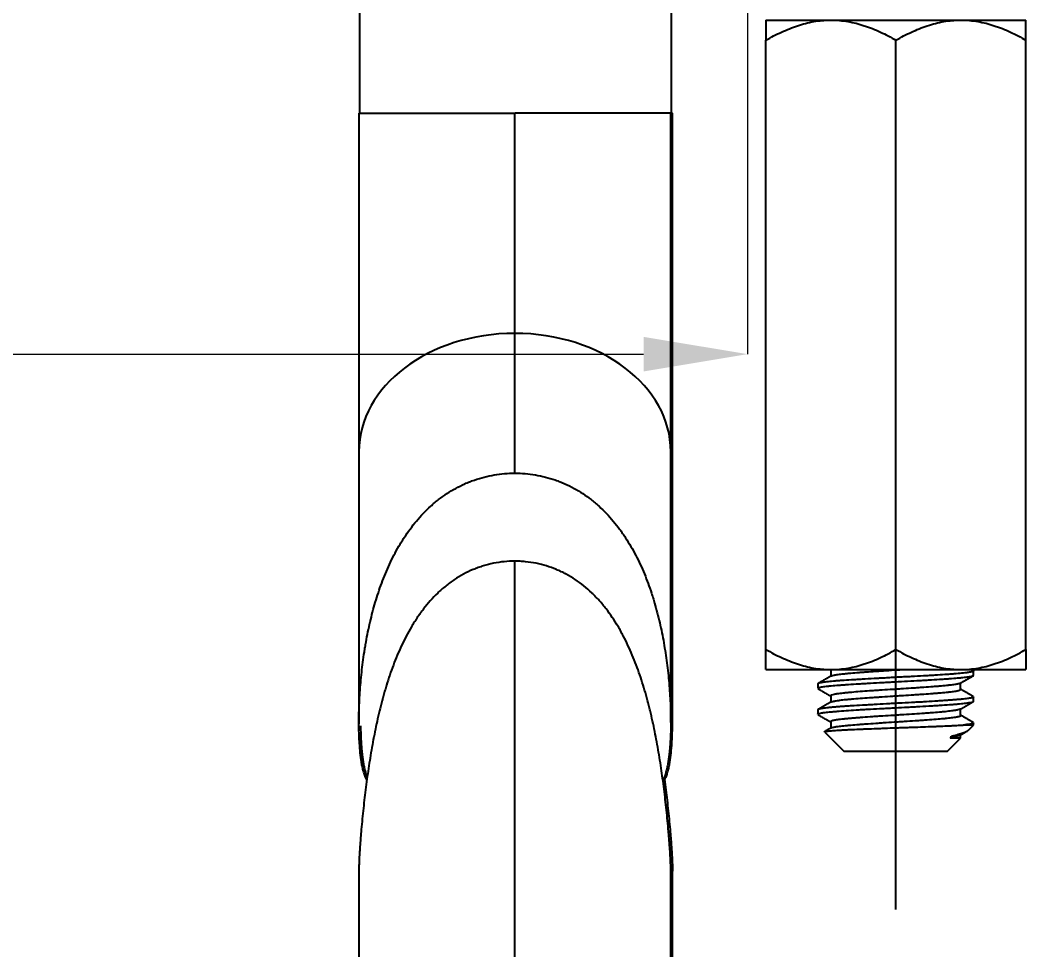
# Model space of a CAD drawing. Extents: x 0 to 790, y 0 to 579.
# Drawn here: x 504.58 to 543.28, y 192.8 to 228.59 of the extents above; entities that cross this region are included whole.
import ezdxf

# ---------------------------------------------------------------- set-up
doc = ezdxf.new("R2010")
doc.units = 0
doc.header["$LTSCALE"] = 10
doc.header["$MEASUREMENT"] = 0
doc.header["$PDMODE"] = 3
doc.header["$PDSIZE"] = -10
doc.linetypes.add('CENTER', pattern=[2, 1.25, -0.25, 0.25, -0.25])
doc.layers.get('0').update_dxf_attribs({"linetype": 'CONTINUOUS'})
doc.layers.get('DEFPOINTS').update_dxf_attribs({"linetype": 'CONTINUOUS'})
doc.layers.add('1', color=7, linetype='CONTINUOUS')
doc.styles.add('Daelim Dimension', font='')
doc.styles.get('Daelim Dimension').set_extended_font_data('나눔고딕')
doc.dimstyles.new('DEFAULT', dxfattribs={"dimscale": 2, "dimtxt": 2, "dimasz": 2, "dimexe": 0, "dimexo": 2, "dimgap": 1, "dimtad": 1, "dimdec": 0, "dimzin": 9, "dimdsep": 46, "dimtxsty": 'Daelim Dimension', "dimcen": 0.5, "dimclrd": 5, "dimclre": 5, "dimclrt": 256, "dimadec": 1, "dimazin": 0, "dimtfac": 1, "dimtdec": 0, "dimtix": 1, "dimtmove": 0, "dimatfit": 3, "dimfxl": 1, "dimtolj": 1, "dimtzin": 1, "dimlwd": 9, "dimlwe": 9, "dimarcsym": 0})

# ---------------------------------------------------------------- blocks, each defined once
blk = doc.blocks.new('*D2')
at = {"color": 5, "lineweight": 9, "ltscale": 0.5, "transparency": 16777216}
for p, q in [((426.191, 315.407), (426.191, 215.731)), ((532.566, 252.954), (532.566, 215.731)), ((430.191, 215.731), (528.566, 215.731))]:
    blk.add_line(p, q, dxfattribs=at)
at = {"color": 5, "ltscale": 0.5, "transparency": 16777216}
for points in [[(430.191, 216.397), (430.191, 215.064), (426.191, 215.731)], [(528.566, 216.397), (528.566, 215.064), (532.566, 215.731)]]:
    blk.add_solid(points, dxfattribs=at)
at = {"layer": 'DEFPOINTS', "color": 0, "ltscale": 0.5, "transparency": 16777216}
for p in [(426.191, 319.407), (532.566, 256.954), (532.566, 215.731)]:
    blk.add_point(p, dxfattribs=at)
at = {"color": 7, "lineweight": -3, "ltscale": 0.5, "transparency": 16777216, "insert": (479.378, 223.174), "char_height": 10, "attachment_point": 5, "style": 'Daelim Dimension'}
blk.add_mtext('\\A1;106', dxfattribs=at)
blk = doc.blocks.new('*D5')
at = {"color": 5, "lineweight": 9, "ltscale": 0.5, "transparency": 16777216}
for p, q in [((503.007, 257.954), (358.648, 257.954)), ((358.648, 253.954), (358.648, 123.01)), ((505.792, 119.01), (358.648, 119.01))]:
    blk.add_line(p, q, dxfattribs=at)
at = {"color": 5, "ltscale": 0.5, "transparency": 16777216}
for points in [[(357.982, 253.954), (359.315, 253.954), (358.648, 257.954)], [(357.982, 123.01), (359.315, 123.01), (358.648, 119.01)]]:
    blk.add_solid(points, dxfattribs=at)
at = {"layer": 'DEFPOINTS', "color": 0, "ltscale": 0.5, "transparency": 16777216}
for p in [(507.007, 257.954), (358.648, 119.01), (509.792, 119.01)]:
    blk.add_point(p, dxfattribs=at)
at = {"color": 7, "lineweight": -3, "ltscale": 0.5, "transparency": 16777216, "insert": (351.198, 188.482), "char_height": 10, "attachment_point": 5, "rotation": 90, "style": 'Daelim Dimension'}
blk.add_mtext('\\A1;370', dxfattribs=at)

msp = doc.modelspace()

# ---------------------------------------------------------------- linework, layer by layer
at = {"color": 1, "linetype": 'CENTER'}
msp.add_line((538.266, 266.851), (538.266, 193.954), dxfattribs=at)
at = {"layer": '1', "color": 7, "linetype": 'Continuous', "lineweight": -3}
for p, q in [((517.647, 225.01), (517.647, 229.59)), ((529.647, 225.01), (529.647, 229.59)), ((533.277, 228.59), (535.777, 228.59)), ((535.777, 228.59), (540.777, 228.59)), ((540.777, 228.59), (543.277, 228.59)), ((533.277, 204.363), (533.277, 227.816)), ((538.277, 204.363), (538.277, 227.816)), ((543.277, 204.363), (543.277, 227.816)), ((517.615, 225.01), (517.615, 211.977)), ((517.615, 225.01), (523.631, 225.01)), ((523.615, 216.531), (523.615, 225.01)), ((529.647, 225.01), (523.631, 225.01)), ((529.615, 211.977), (529.615, 225.01)), ((529.679, 225.01), (529.647, 225.01)), ((529.679, 211.977), (529.679, 225.01)), ((523.615, 211.15), (523.615, 216.531)), ((517.615, 211.977), (517.615, 201.499)), ((529.615, 201.553), (529.615, 211.977)), ((529.679, 201.591), (529.679, 211.977)), ((523.615, 181.51), (523.615, 207.763)), ((533.277, 203.59), (535.777, 203.59)), ((535.766, 203.581), (535.766, 203.335)), ((535.777, 203.59), (540.777, 203.59)), ((540.777, 203.59), (543.277, 203.59)), ((541.266, 203.37), (541.266, 203.537)), ((535.266, 203.038), (535.266, 202.87)), ((540.766, 202.826), (540.766, 203.072)), ((535.766, 202.581), (535.766, 202.335)), ((541.266, 202.369), (541.266, 202.537)), ((535.266, 202.037), (535.266, 201.87)), ((540.766, 201.827), (540.766, 202.072)), ((535.766, 201.58), (535.766, 201.335)), ((541.266, 201.454), (540.87, 201.454)), ((541.056, 201.244), (541.266, 201.454)), ((541.266, 201.454), (541.266, 201.538)), ((535.542, 201.177), (536.266, 200.454)), ((540.266, 200.454), (540.766, 200.954)), ((540.368, 200.954), (540.442, 201.041)), ((540.766, 200.954), (540.368, 200.954)), ((540.766, 200.954), (540.766, 201.075)), ((536.266, 200.454), (540.266, 200.454)), ((517.615, 195.81), (517.615, 181.51)), ((529.615, 181.51), (529.615, 195.844)), ((529.679, 181.51), (529.679, 195.842))]:
    msp.add_line(p, q, dxfattribs=at)
for centre, start_param, end_param in [((523.615, 211.977), 4.712389, 6.283185), ((523.615, 211.977), 3.141593, 4.712389), ((523.679, 211.977), 2.994723, 3.141593)]:
    msp.add_ellipse(centre, major_axis=(-6, 0), ratio=0.75908, start_param=start_param, end_param=end_param, dxfattribs=at)
for points, knots in [([(533.277, 228.59), (533.277, 228.59), (533.277, 228.57), (533.277, 228.497), (533.277, 228.443), (533.277, 228.357), (533.277, 228.339), (533.277, 228.301), (533.277, 228.281), (533.277, 228.219), (533.277, 228.175), (533.277, 228.034), (533.277, 227.929), (533.277, 227.816)], [0, 0, 0, 0, 0.25, 0.25, 0.5, 0.5, 0.5625, 0.5625, 0.625, 0.625, 0.75, 0.75, 1, 1, 1, 1]), ([(533.277, 227.816), (533.473, 227.929), (533.671, 228.034), (534.073, 228.221), (534.277, 228.303), (534.692, 228.44), (534.903, 228.495), (535.226, 228.551), (535.335, 228.565), (535.5, 228.58), (535.556, 228.583), (535.666, 228.588), (535.721, 228.59), (535.777, 228.59)], [0, 0, 0, 0, 0.25, 0.25, 0.5, 0.5, 0.75, 0.75, 0.875, 0.875, 0.9375, 0.9375, 1, 1, 1, 1]), ([(535.777, 228.59), (535.996, 228.59), (536.213, 228.57), (536.641, 228.497), (536.852, 228.443), (537.113, 228.357), (537.166, 228.339), (537.27, 228.301), (537.322, 228.281), (537.477, 228.219), (537.579, 228.175), (537.883, 228.034), (538.081, 227.929), (538.277, 227.816)], [0, 0, 0, 0, 0.25, 0.25, 0.5, 0.5, 0.5625, 0.5625, 0.625, 0.625, 0.75, 0.75, 1, 1, 1, 1]), ([(538.277, 227.816), (538.473, 227.929), (538.671, 228.034), (539.073, 228.221), (539.277, 228.303), (539.692, 228.44), (539.903, 228.495), (540.226, 228.551), (540.335, 228.565), (540.5, 228.58), (540.556, 228.583), (540.666, 228.588), (540.721, 228.59), (540.777, 228.59)], [0, 0, 0, 0, 0.25, 0.25, 0.5, 0.5, 0.75, 0.75, 0.875, 0.875, 0.9375, 0.9375, 1, 1, 1, 1]), ([(540.777, 228.59), (540.996, 228.59), (541.213, 228.57), (541.641, 228.497), (541.852, 228.443), (542.113, 228.357), (542.166, 228.339), (542.27, 228.301), (542.322, 228.281), (542.477, 228.219), (542.579, 228.175), (542.883, 228.034), (543.081, 227.929), (543.277, 227.816)], [0, 0, 0, 0, 0.25, 0.25, 0.5, 0.5, 0.5625, 0.5625, 0.625, 0.625, 0.75, 0.75, 1, 1, 1, 1]), ([(543.277, 227.816), (543.277, 227.929), (543.277, 228.034), (543.277, 228.221), (543.277, 228.303), (543.277, 228.44), (543.277, 228.495), (543.277, 228.551), (543.277, 228.565), (543.277, 228.58), (543.277, 228.583), (543.277, 228.588), (543.277, 228.59), (543.277, 228.59)], [0, 0, 0, 0, 0.250175, 0.250175, 0.50035, 0.50035, 0.750526, 0.750526, 0.875613, 0.875613, 0.938157, 0.938157, 1, 1, 1, 1]), ([(517.92, 199.34), (517.91, 199.357), (517.901, 199.374), (517.882, 199.411), (517.873, 199.432), (517.854, 199.476), (517.846, 199.499), (517.82, 199.57), (517.804, 199.62), (517.776, 199.726), (517.763, 199.78), (517.745, 199.866), (517.739, 199.894), (517.728, 199.953), (517.723, 199.983), (517.708, 200.072), (517.699, 200.132), (517.683, 200.254), (517.676, 200.316), (517.656, 200.502), (517.646, 200.629), (517.636, 200.789), (517.634, 200.821), (517.631, 200.886), (517.629, 200.918), (517.625, 201.015), (517.622, 201.08), (517.617, 201.274), (517.615, 201.404), (517.614, 201.664), (517.616, 201.794), (517.621, 202.053), (517.626, 202.183), (517.643, 202.573), (517.661, 202.834), (517.706, 203.354), (517.735, 203.614), (517.786, 204.003), (517.804, 204.133), (517.835, 204.328), (517.845, 204.392), (517.867, 204.522), (517.878, 204.587), (517.936, 204.911), (517.989, 205.167), (518.107, 205.676), (518.173, 205.928), (518.321, 206.427), (518.402, 206.673), (518.582, 207.16), (518.681, 207.4), (518.9, 207.873), (519.019, 208.106), (519.185, 208.392), (519.219, 208.449), (519.271, 208.533), (519.289, 208.561), (519.324, 208.617), (519.414, 208.757), (519.508, 208.892), (519.743, 209.21), (519.911, 209.412), (520.185, 209.697), (520.279, 209.789), (520.427, 209.922), (520.477, 209.966), (520.579, 210.051), (520.63, 210.093), (520.89, 210.295), (521.109, 210.439), (521.453, 210.628), (521.57, 210.686), (521.75, 210.767), (521.841, 210.805), (521.934, 210.841), (521.996, 210.864), (522.028, 210.876), (522.185, 210.93), (522.438, 211.007), (522.824, 211.089), (523.085, 211.122), (523.349, 211.145), (523.481, 211.15), (523.615, 211.15)], [0, 0, 0, 0, 0.006016, 0.006016, 0.012556, 0.012556, 0.019095, 0.019095, 0.032174, 0.032174, 0.045252, 0.045252, 0.051792, 0.051792, 0.058331, 0.058331, 0.07141, 0.07141, 0.084489, 0.084489, 0.110646, 0.110646, 0.117185, 0.117185, 0.123725, 0.123725, 0.136804, 0.136804, 0.162961, 0.162961, 0.189118, 0.189118, 0.215276, 0.215276, 0.267591, 0.267591, 0.319906, 0.319906, 0.346063, 0.346063, 0.359142, 0.359142, 0.372221, 0.372221, 0.424536, 0.424536, 0.476851, 0.476851, 0.529166, 0.529166, 0.58148, 0.58148, 0.633795, 0.633795, 0.646874, 0.646874, 0.653414, 0.653414, 0.659953, 0.68611, 0.68611, 0.738425, 0.738425, 0.764583, 0.764583, 0.777662, 0.777662, 0.79074, 0.79074, 0.843055, 0.843055, 0.869213, 0.869213, 0.882291, 0.888831, 0.888831, 0.89537, 0.89537, 0.921528, 0.947685, 0.973843, 0.973843, 1, 1, 1, 1]), ([(523.615, 211.15), (523.748, 211.15), (523.88, 211.145), (524.143, 211.122), (524.404, 211.089), (524.79, 211.007), (525.043, 210.931), (525.2, 210.876), (525.232, 210.865), (525.294, 210.841), (525.387, 210.806), (525.478, 210.767), (525.658, 210.687), (525.776, 210.628), (526.121, 210.439), (526.341, 210.294), (526.577, 210.11), (526.603, 210.09), (526.654, 210.048), (526.731, 209.985), (526.905, 209.832), (527.047, 209.694), (527.32, 209.409), (527.489, 209.207), (527.686, 208.94), (527.724, 208.886), (527.8, 208.777), (527.837, 208.722), (527.945, 208.556), (528.014, 208.444), (528.211, 208.103), (528.331, 207.87), (528.551, 207.394), (528.651, 207.151), (528.787, 206.78), (528.831, 206.655), (528.893, 206.467), (528.913, 206.404), (528.952, 206.278), (528.971, 206.214), (529.064, 205.898), (529.13, 205.644), (529.248, 205.133), (529.3, 204.876), (529.391, 204.362), (529.43, 204.104), (529.498, 203.586), (529.526, 203.326), (529.57, 202.806), (529.587, 202.545), (529.604, 202.153), (529.609, 202.022), (529.613, 201.826), (529.613, 201.761), (529.615, 201.629), (529.615, 201.564), (529.614, 201.367), (529.612, 201.237), (529.603, 200.977), (529.597, 200.848), (529.584, 200.655), (529.579, 200.591), (529.569, 200.465), (529.562, 200.402), (529.549, 200.278), (529.541, 200.217), (529.524, 200.096), (529.515, 200.036), (529.495, 199.919), (529.484, 199.861), (529.465, 199.776), (529.458, 199.749), (529.445, 199.694), (529.438, 199.668), (529.415, 199.59), (529.399, 199.541), (529.377, 199.483), (529.373, 199.472), (529.364, 199.45), (529.359, 199.439), (529.345, 199.407), (529.335, 199.387), (529.318, 199.355), (529.311, 199.342), (529.303, 199.33)], [0, 0, 0, 0, 0.026193, 0.026193, 0.052386, 0.078579, 0.104772, 0.104772, 0.111321, 0.111321, 0.117869, 0.130965, 0.130965, 0.157159, 0.157159, 0.209545, 0.209545, 0.216093, 0.216093, 0.222641, 0.235738, 0.261931, 0.261931, 0.314317, 0.314317, 0.327414, 0.327414, 0.34051, 0.34051, 0.366703, 0.366703, 0.41909, 0.41909, 0.471476, 0.471476, 0.497669, 0.497669, 0.510765, 0.510765, 0.523862, 0.523862, 0.576248, 0.576248, 0.628634, 0.628634, 0.68102, 0.68102, 0.733407, 0.733407, 0.785793, 0.785793, 0.811986, 0.811986, 0.825083, 0.825083, 0.838179, 0.838179, 0.864372, 0.864372, 0.890565, 0.890565, 0.903662, 0.903662, 0.916758, 0.916758, 0.929855, 0.929855, 0.942951, 0.942951, 0.956048, 0.956048, 0.962596, 0.962596, 0.969145, 0.969145, 0.982241, 0.982241, 0.985515, 0.985515, 0.988789, 0.988789, 0.995338, 0.995338, 1, 1, 1, 1]), ([(523.615, 207.763), (523.476, 207.763), (523.338, 207.756), (523.066, 207.729), (522.93, 207.708), (522.663, 207.655), (522.53, 207.621), (522.333, 207.561), (522.267, 207.539), (522.137, 207.492), (522.072, 207.466), (521.755, 207.333), (521.515, 207.203), (521.173, 206.975), (521.063, 206.893), (520.901, 206.763), (520.848, 206.718), (520.745, 206.627), (520.695, 206.581), (520.448, 206.344), (520.267, 206.139), (520.016, 205.814), (519.936, 205.703), (519.84, 205.56), (519.821, 205.531), (519.784, 205.474), (519.765, 205.445), (519.71, 205.357), (519.674, 205.298), (519.499, 205.003), (519.373, 204.76), (519.142, 204.267), (519.037, 204.015), (518.845, 203.506), (518.757, 203.247), (518.657, 202.92), (518.637, 202.855), (518.598, 202.723), (518.58, 202.657), (518.524, 202.459), (518.489, 202.327), (518.388, 201.929), (518.327, 201.663), (518.214, 201.128), (518.162, 200.86), (518.067, 200.321), (518.023, 200.051), (517.962, 199.644), (517.943, 199.509), (517.906, 199.237), (517.888, 199.101), (517.854, 198.829), (517.838, 198.693), (517.806, 198.421), (517.791, 198.285), (517.763, 198.014), (517.749, 197.878), (517.723, 197.606), (517.711, 197.47), (517.693, 197.267), (517.688, 197.199), (517.677, 197.063), (517.672, 196.996), (517.662, 196.862), (517.657, 196.795), (517.648, 196.663), (517.644, 196.597), (517.636, 196.467), (517.632, 196.402), (517.626, 196.274), (517.623, 196.211), (517.62, 196.117), (517.619, 196.086), (517.617, 196.026), (517.616, 195.996), (517.615, 195.908), (517.614, 195.852), (517.615, 195.791), (517.615, 195.784), (517.615, 195.776)], [0, 0, 0, 0, 0.027721, 0.027721, 0.055442, 0.055442, 0.083162, 0.083162, 0.097023, 0.097023, 0.110883, 0.110883, 0.166325, 0.166325, 0.194046, 0.194046, 0.207906, 0.207906, 0.221766, 0.221766, 0.277208, 0.277208, 0.304929, 0.304929, 0.311859, 0.311859, 0.318789, 0.318789, 0.33265, 0.33265, 0.388091, 0.388091, 0.443533, 0.443533, 0.498974, 0.498974, 0.512835, 0.512835, 0.526695, 0.526695, 0.554416, 0.554416, 0.609858, 0.609858, 0.665299, 0.665299, 0.720741, 0.720741, 0.748462, 0.748462, 0.776182, 0.776182, 0.803903, 0.803903, 0.831624, 0.831624, 0.859345, 0.859345, 0.887065, 0.887065, 0.900926, 0.900926, 0.914786, 0.914786, 0.928647, 0.928647, 0.942507, 0.942507, 0.956367, 0.956367, 0.970228, 0.970228, 0.977158, 0.977158, 0.984088, 0.984088, 0.997949, 0.997949, 1, 1, 1, 1]), ([(529.614, 195.826), (529.615, 195.877), (529.614, 195.93), (529.612, 196.044), (529.61, 196.105), (529.605, 196.231), (529.602, 196.295), (529.596, 196.424), (529.592, 196.489), (529.584, 196.62), (529.58, 196.686), (529.57, 196.819), (529.566, 196.886), (529.555, 197.02), (529.55, 197.088), (529.539, 197.223), (529.534, 197.291), (529.516, 197.496), (529.503, 197.632), (529.477, 197.904), (529.464, 198.04), (529.435, 198.311), (529.42, 198.447), (529.388, 198.718), (529.372, 198.853), (529.321, 199.259), (529.284, 199.529), (529.203, 200.068), (529.16, 200.337), (529.064, 200.874), (529.013, 201.142), (528.928, 201.542), (528.898, 201.676), (528.852, 201.875), (528.836, 201.942), (528.804, 202.075), (528.787, 202.141), (528.703, 202.472), (528.63, 202.735), (528.469, 203.256), (528.381, 203.514), (528.189, 204.023), (528.084, 204.275), (527.91, 204.646), (527.849, 204.769), (527.753, 204.951), (527.72, 205.012), (527.653, 205.132), (527.619, 205.191), (527.444, 205.485), (527.292, 205.712), (527.042, 206.036), (526.955, 206.141), (526.818, 206.294), (526.771, 206.345), (526.699, 206.419), (526.675, 206.444), (526.626, 206.492), (526.404, 206.709), (526.166, 206.902), (525.826, 207.129), (525.709, 207.199), (525.558, 207.281), (525.527, 207.297), (525.465, 207.328), (525.434, 207.343), (525.341, 207.387), (525.278, 207.415), (525.089, 207.495), (524.961, 207.541), (524.701, 207.621), (524.569, 207.654), (524.302, 207.708), (524.166, 207.728), (523.994, 207.745), (523.96, 207.749), (523.891, 207.754), (523.787, 207.76), (523.684, 207.763), (523.615, 207.763)], [0, 0, 0, 0, 0.013039, 0.013039, 0.02694, 0.02694, 0.040841, 0.040841, 0.054742, 0.054742, 0.068642, 0.068642, 0.082543, 0.082543, 0.096444, 0.096444, 0.110345, 0.110345, 0.138147, 0.138147, 0.165948, 0.165948, 0.19375, 0.19375, 0.221552, 0.221552, 0.277155, 0.277155, 0.332759, 0.332759, 0.388362, 0.388362, 0.416164, 0.416164, 0.430065, 0.430065, 0.443966, 0.443966, 0.499569, 0.499569, 0.555173, 0.555173, 0.610776, 0.610776, 0.638578, 0.638578, 0.652479, 0.652479, 0.666379, 0.666379, 0.721983, 0.721983, 0.749785, 0.749785, 0.763685, 0.763685, 0.770636, 0.770636, 0.777586, 0.83319, 0.83319, 0.860991, 0.860991, 0.867942, 0.867942, 0.874892, 0.874892, 0.888793, 0.888793, 0.916595, 0.916595, 0.944397, 0.944397, 0.972198, 0.972198, 0.979149, 0.979149, 0.986099, 1, 1, 1, 1]), ([(533.277, 203.59), (533.277, 203.59), (533.277, 203.609), (533.277, 203.682), (533.277, 203.736), (533.277, 203.822), (533.277, 203.84), (533.277, 203.878), (533.277, 203.898), (533.277, 203.96), (533.277, 204.004), (533.277, 204.145), (533.277, 204.25), (533.277, 204.363)], [0, 0, 0, 0, 0.25, 0.25, 0.5, 0.5, 0.5625, 0.5625, 0.625, 0.625, 0.75, 0.75, 1, 1, 1, 1]), ([(533.277, 204.363), (533.473, 204.25), (533.671, 204.146), (534.073, 203.959), (534.277, 203.876), (534.692, 203.739), (534.903, 203.684), (535.226, 203.628), (535.335, 203.614), (535.5, 203.599), (535.556, 203.596), (535.666, 203.591), (535.721, 203.59), (535.777, 203.59)], [0, 0, 0, 0, 0.25, 0.25, 0.5, 0.5, 0.75, 0.75, 0.875, 0.875, 0.9375, 0.9375, 1, 1, 1, 1]), ([(535.777, 203.59), (535.996, 203.59), (536.213, 203.609), (536.641, 203.682), (536.852, 203.736), (537.113, 203.822), (537.166, 203.84), (537.27, 203.878), (537.322, 203.898), (537.477, 203.96), (537.579, 204.004), (537.883, 204.145), (538.081, 204.25), (538.277, 204.363)], [0, 0, 0, 0, 0.25, 0.25, 0.5, 0.5, 0.5625, 0.5625, 0.625, 0.625, 0.75, 0.75, 1, 1, 1, 1]), ([(538.277, 204.363), (538.473, 204.25), (538.671, 204.146), (539.073, 203.959), (539.277, 203.876), (539.692, 203.739), (539.903, 203.684), (540.226, 203.628), (540.335, 203.614), (540.5, 203.599), (540.556, 203.596), (540.666, 203.591), (540.721, 203.59), (540.777, 203.59)], [0, 0, 0, 0, 0.25, 0.25, 0.5, 0.5, 0.75, 0.75, 0.875, 0.875, 0.9375, 0.9375, 1, 1, 1, 1]), ([(540.777, 203.59), (540.996, 203.59), (541.213, 203.609), (541.641, 203.682), (541.852, 203.736), (542.113, 203.822), (542.166, 203.84), (542.27, 203.878), (542.322, 203.898), (542.477, 203.96), (542.579, 204.004), (542.883, 204.145), (543.081, 204.25), (543.277, 204.363)], [0, 0, 0, 0, 0.25, 0.25, 0.5, 0.5, 0.5625, 0.5625, 0.625, 0.625, 0.75, 0.75, 1, 1, 1, 1]), ([(543.277, 204.363), (543.277, 204.25), (543.277, 204.146), (543.277, 203.959), (543.277, 203.876), (543.277, 203.739), (543.277, 203.684), (543.277, 203.628), (543.277, 203.614), (543.277, 203.599), (543.277, 203.596), (543.277, 203.591), (543.277, 203.59), (543.277, 203.59)], [0, 0, 0, 0, 0.250175, 0.250175, 0.500351, 0.500351, 0.750526, 0.750526, 0.875613, 0.875613, 0.938157, 0.938157, 1, 1, 1, 1]), ([(535.779, 203.343), (535.783, 203.346), (535.807, 203.357), (535.849, 203.368), (535.903, 203.378), (535.914, 203.38), (535.938, 203.385), (535.951, 203.387), (535.991, 203.393), (536.02, 203.398), (536.115, 203.411), (536.187, 203.42), (536.291, 203.431), (536.312, 203.433), (536.356, 203.438), (536.378, 203.44), (536.446, 203.447), (536.493, 203.451), (536.641, 203.464), (536.747, 203.472), (536.889, 203.483), (536.918, 203.485), (536.976, 203.489), (537.006, 203.491), (537.095, 203.498), (537.155, 203.502), (537.341, 203.515), (537.468, 203.524), (537.633, 203.535), (537.666, 203.537), (537.733, 203.542), (537.767, 203.544), (537.868, 203.551), (537.935, 203.555), (538.138, 203.569), (538.274, 203.578), (538.431, 203.587), (538.452, 203.589), (538.473, 203.59)], [0, 0, 0, 0, 0.033784, 0.139358, 0.139358, 0.165752, 0.165752, 0.192145, 0.192145, 0.244933, 0.244933, 0.350507, 0.350507, 0.3769, 0.3769, 0.403294, 0.403294, 0.456081, 0.456081, 0.561656, 0.561656, 0.588049, 0.588049, 0.614443, 0.614443, 0.66723, 0.66723, 0.772804, 0.772804, 0.799198, 0.799198, 0.825591, 0.825591, 0.878378, 0.878378, 0.983953, 0.983953, 1, 1, 1, 1]), ([(541.266, 203.538), (541.266, 203.536), (541.265, 203.534), (541.262, 203.53), (541.259, 203.527), (541.255, 203.524), (541.253, 203.523), (541.249, 203.521), (541.237, 203.515), (541.221, 203.509), (541.173, 203.496), (541.129, 203.487), (541.058, 203.476), (541.043, 203.474), (541.011, 203.47), (540.994, 203.468), (540.942, 203.461), (540.905, 203.457), (540.784, 203.445), (540.693, 203.437), (540.541, 203.425), (540.487, 203.42), (540.403, 203.414), (540.374, 203.412), (540.316, 203.407), (540.286, 203.405), (540.136, 203.394), (540.008, 203.385), (539.804, 203.372), (539.734, 203.368), (539.627, 203.361), (539.59, 203.359), (539.517, 203.355), (539.48, 203.352), (539.295, 203.342), (539.143, 203.334), (538.909, 203.321), (538.83, 203.317), (538.711, 203.311), (538.67, 203.309), (538.59, 203.305), (538.549, 203.303), (538.429, 203.297), (538.268, 203.288), (538.028, 203.275), (537.868, 203.266), (537.749, 203.26), (537.709, 203.257), (537.649, 203.254), (537.629, 203.253), (537.59, 203.251), (537.57, 203.249), (537.393, 203.239), (537.241, 203.231), (537.019, 203.218), (536.947, 203.214), (536.84, 203.207), (536.804, 203.205), (536.734, 203.201), (536.699, 203.199), (536.528, 203.189), (536.399, 203.181), (536.219, 203.168), (536.161, 203.164), (536.049, 203.155), (535.996, 203.151), (535.841, 203.138), (535.75, 203.129), (535.589, 203.111), (535.52, 203.102), (535.448, 203.092), (535.434, 203.09), (535.408, 203.086), (535.396, 203.084), (535.363, 203.077), (535.343, 203.073), (535.295, 203.061), (535.275, 203.053), (535.267, 203.044), (535.267, 203.043), (535.266, 203.041), (535.266, 203.04), (535.266, 203.039)], [0, 0, 0, 0, 0.012727, 0.012727, 0.025555, 0.025555, 0.031969, 0.031969, 0.038383, 0.06404, 0.06404, 0.115354, 0.115354, 0.128182, 0.128182, 0.141011, 0.141011, 0.166668, 0.166668, 0.217981, 0.217981, 0.243638, 0.243638, 0.256466, 0.256466, 0.269295, 0.269295, 0.320608, 0.320608, 0.346265, 0.346265, 0.359094, 0.359094, 0.371922, 0.371922, 0.423236, 0.423236, 0.448893, 0.448893, 0.461721, 0.461721, 0.474549, 0.474549, 0.500206, 0.525863, 0.55152, 0.55152, 0.564348, 0.564348, 0.570762, 0.570762, 0.577177, 0.577177, 0.62849, 0.62849, 0.654147, 0.654147, 0.666975, 0.666975, 0.679804, 0.679804, 0.731118, 0.731118, 0.756774, 0.756774, 0.782431, 0.782431, 0.833745, 0.833745, 0.885058, 0.885058, 0.897887, 0.897887, 0.910715, 0.910715, 0.936372, 0.936372, 0.987686, 0.987686, 0.9941, 0.9941, 1, 1, 1, 1]), ([(535.266, 202.869), (535.266, 202.875), (535.272, 202.882), (535.295, 202.892), (535.307, 202.897), (535.331, 202.904), (535.339, 202.906), (535.358, 202.91), (535.368, 202.913), (535.423, 202.924), (535.479, 202.932), (535.581, 202.945), (535.618, 202.949), (535.668, 202.954), (535.678, 202.955), (535.699, 202.957), (535.71, 202.958), (535.742, 202.962), (535.764, 202.964), (535.878, 202.974), (535.979, 202.982), (536.144, 202.994), (536.202, 202.999), (536.292, 203.005), (536.323, 203.008), (536.385, 203.012), (536.417, 203.014), (536.578, 203.026), (536.713, 203.034), (536.925, 203.048), (536.998, 203.052), (537.109, 203.058), (537.146, 203.06), (537.222, 203.065), (537.26, 203.067), (537.452, 203.077), (537.608, 203.085), (537.845, 203.097), (537.924, 203.101), (538.045, 203.107), (538.085, 203.11), (538.166, 203.114), (538.206, 203.116), (538.409, 203.127), (538.57, 203.136), (538.886, 203.153), (539.043, 203.162), (539.236, 203.174), (539.274, 203.176), (539.35, 203.18), (539.387, 203.182), (539.499, 203.189), (539.572, 203.193), (539.785, 203.205), (539.922, 203.213), (540.084, 203.224), (540.117, 203.226), (540.18, 203.23), (540.273, 203.236), (540.36, 203.242), (540.528, 203.255), (540.63, 203.264), (540.746, 203.275), (540.769, 203.278), (540.813, 203.282), (540.834, 203.284), (540.895, 203.291), (540.933, 203.295), (541.037, 203.308), (541.095, 203.317), (541.153, 203.327), (541.164, 203.329), (541.184, 203.333), (541.193, 203.335), (541.218, 203.341), (541.231, 203.345), (541.258, 203.356), (541.266, 203.363), (541.266, 203.37)], [0, 0, 0, 0, 0.036065, 0.036065, 0.06168, 0.06168, 0.074487, 0.074487, 0.087294, 0.087294, 0.138524, 0.138524, 0.164139, 0.164139, 0.170542, 0.170542, 0.176946, 0.176946, 0.189753, 0.189753, 0.240983, 0.240983, 0.266598, 0.266598, 0.279405, 0.279405, 0.292213, 0.292213, 0.343442, 0.343442, 0.369057, 0.369057, 0.381864, 0.381864, 0.394672, 0.394672, 0.445901, 0.445901, 0.471516, 0.471516, 0.484323, 0.484323, 0.497131, 0.497131, 0.54836, 0.54836, 0.59959, 0.59959, 0.612397, 0.612397, 0.625205, 0.625205, 0.650819, 0.650819, 0.702049, 0.702049, 0.714856, 0.714856, 0.727664, 0.753278, 0.753278, 0.804508, 0.804508, 0.817315, 0.817315, 0.830123, 0.830123, 0.855737, 0.855737, 0.906967, 0.906967, 0.919774, 0.919774, 0.932582, 0.932582, 0.958197, 0.958197, 1, 1, 1, 1]), ([(540.75, 203.063), (540.744, 203.06), (540.736, 203.056), (540.713, 203.048), (540.698, 203.044), (540.671, 203.038), (540.662, 203.036), (540.641, 203.032), (540.63, 203.029), (540.572, 203.019), (540.516, 203.01), (540.417, 202.997), (540.381, 202.992), (540.324, 202.985), (540.304, 202.983), (540.263, 202.979), (540.243, 202.976), (540.136, 202.965), (540.042, 202.956), (539.891, 202.943), (539.812, 202.937), (539.729, 202.931), (539.673, 202.927), (539.644, 202.925), (539.5, 202.914), (539.379, 202.906), (539.192, 202.893), (539.096, 202.886), (538.998, 202.879), (538.932, 202.875), (538.899, 202.873), (538.732, 202.861), (538.597, 202.852), (538.394, 202.839), (538.326, 202.834), (538.223, 202.828), (538.189, 202.825), (538.12, 202.821), (538.086, 202.819), (537.914, 202.808), (537.78, 202.8), (537.582, 202.788), (537.517, 202.784), (537.388, 202.775), (537.324, 202.771), (537.134, 202.758), (536.894, 202.74), (536.678, 202.722), (536.551, 202.711), (536.526, 202.708), (536.478, 202.704), (536.454, 202.702), (536.384, 202.695), (536.34, 202.691), (536.214, 202.679), (536.139, 202.67), (536.057, 202.66), (536.041, 202.657), (536.01, 202.653), (535.995, 202.651), (535.954, 202.644), (535.929, 202.64), (535.861, 202.627), (535.827, 202.618), (535.797, 202.606), (535.792, 202.604), (535.783, 202.6), (535.779, 202.597), (535.77, 202.591), (535.766, 202.586), (535.766, 202.581), (535.766, 202.581), (535.766, 202.581)], [0, 0, 0, 0, 0.022964, 0.022964, 0.050044, 0.050044, 0.063584, 0.063584, 0.077124, 0.077124, 0.131283, 0.131283, 0.158363, 0.158363, 0.171903, 0.171903, 0.185443, 0.185443, 0.239602, 0.239602, 0.266682, 0.280222, 0.280222, 0.293762, 0.293762, 0.347921, 0.347921, 0.375001, 0.388541, 0.388541, 0.402081, 0.402081, 0.45624, 0.45624, 0.48332, 0.48332, 0.49686, 0.49686, 0.5104, 0.5104, 0.564559, 0.564559, 0.591639, 0.591639, 0.618718, 0.618718, 0.672878, 0.727037, 0.727037, 0.740577, 0.740577, 0.754117, 0.754117, 0.781197, 0.781197, 0.835356, 0.835356, 0.848896, 0.848896, 0.862436, 0.862436, 0.889516, 0.889516, 0.943675, 0.943675, 0.957215, 0.957215, 0.970755, 0.970755, 0.997835, 0.997835, 1, 1, 1, 1]), ([(535.785, 202.346), (535.786, 202.347), (535.787, 202.347), (535.793, 202.35), (535.798, 202.352), (535.81, 202.356), (535.817, 202.358), (535.853, 202.369), (535.894, 202.377), (535.969, 202.39), (536.011, 202.396), (536.058, 202.403), (536.091, 202.407), (536.109, 202.41), (536.197, 202.421), (536.277, 202.43), (536.41, 202.443), (536.479, 202.45), (536.553, 202.456), (536.604, 202.461), (536.63, 202.463), (536.761, 202.474), (536.872, 202.482), (537.106, 202.498), (537.228, 202.507), (537.421, 202.52), (537.486, 202.525), (537.616, 202.534), (537.682, 202.538), (537.881, 202.552), (538.016, 202.561), (538.188, 202.572), (538.223, 202.574), (538.291, 202.579), (538.325, 202.581), (538.428, 202.587), (538.495, 202.591), (538.698, 202.604), (538.831, 202.612), (538.996, 202.623), (539.029, 202.625), (539.094, 202.629), (539.126, 202.631), (539.222, 202.638), (539.285, 202.642), (539.468, 202.655), (539.586, 202.664), (539.726, 202.675), (539.754, 202.677), (539.809, 202.682), (539.836, 202.684), (539.914, 202.691), (539.965, 202.695), (540.111, 202.708), (540.2, 202.717), (540.301, 202.727), (540.321, 202.729), (540.359, 202.734), (540.378, 202.736), (540.432, 202.742), (540.465, 202.746), (540.557, 202.759), (540.609, 202.768), (540.66, 202.779), (540.67, 202.781), (540.688, 202.786), (540.696, 202.788), (540.719, 202.795), (540.731, 202.799), (540.758, 202.812), (540.766, 202.82), (540.766, 202.828)], [0, 0, 0, 0, 0.003249, 0.003249, 0.016789, 0.016789, 0.030329, 0.030329, 0.084488, 0.084488, 0.111568, 0.125108, 0.125108, 0.138648, 0.138648, 0.192807, 0.192807, 0.219887, 0.233427, 0.233427, 0.246967, 0.246967, 0.301126, 0.301126, 0.355286, 0.355286, 0.382365, 0.382365, 0.409445, 0.409445, 0.463605, 0.463605, 0.477145, 0.477145, 0.490684, 0.490684, 0.517764, 0.517764, 0.571924, 0.571924, 0.585463, 0.585463, 0.599003, 0.599003, 0.626083, 0.626083, 0.680242, 0.680242, 0.693782, 0.693782, 0.707322, 0.707322, 0.734402, 0.734402, 0.788561, 0.788561, 0.802101, 0.802101, 0.815641, 0.815641, 0.842721, 0.842721, 0.89688, 0.89688, 0.91042, 0.91042, 0.92396, 0.92396, 0.95104, 0.95104, 1, 1, 1, 1]), ([(541.266, 202.539), (541.266, 202.537), (541.265, 202.534), (541.257, 202.523), (541.239, 202.514), (541.199, 202.503), (541.19, 202.501), (541.17, 202.496), (541.16, 202.494), (541.127, 202.487), (541.101, 202.483), (541.016, 202.47), (540.948, 202.462), (540.848, 202.451), (540.827, 202.449), (540.783, 202.445), (540.761, 202.443), (540.692, 202.437), (540.596, 202.429), (540.49, 202.421), (540.379, 202.412), (540.321, 202.408), (540.231, 202.401), (540.2, 202.399), (540.138, 202.395), (540.106, 202.392), (540.009, 202.386), (539.942, 202.381), (539.739, 202.368), (539.597, 202.359), (539.412, 202.348), (539.375, 202.346), (539.3, 202.342), (539.261, 202.34), (539.146, 202.334), (539.068, 202.33), (538.834, 202.317), (538.676, 202.309), (538.436, 202.297), (538.355, 202.293), (538.253, 202.288), (538.233, 202.286), (538.193, 202.284), (538.132, 202.281), (538.071, 202.278), (537.871, 202.267), (537.712, 202.258), (537.478, 202.244), (537.401, 202.24), (537.285, 202.233), (537.247, 202.231), (537.171, 202.227), (537.134, 202.224), (536.948, 202.214), (536.806, 202.205), (536.602, 202.193), (536.536, 202.189), (536.438, 202.183), (536.406, 202.181), (536.343, 202.177), (536.312, 202.175), (536.221, 202.169), (536.163, 202.164), (536.052, 202.156), (535.945, 202.147), (535.848, 202.138), (535.779, 202.131), (535.757, 202.129), (535.713, 202.125), (535.692, 202.122), (535.59, 202.111), (535.521, 202.103), (535.435, 202.09), (535.41, 202.086), (535.376, 202.08), (535.365, 202.078), (535.345, 202.074), (535.336, 202.072), (535.295, 202.061), (535.275, 202.053), (535.267, 202.043), (535.266, 202.041), (535.266, 202.039)], [0, 0, 0, 0, 0.013933, 0.013933, 0.065163, 0.065163, 0.07797, 0.07797, 0.090778, 0.090778, 0.116392, 0.116392, 0.167622, 0.167622, 0.180429, 0.180429, 0.193237, 0.193237, 0.218851, 0.244466, 0.244466, 0.270081, 0.270081, 0.282888, 0.282888, 0.295696, 0.295696, 0.32131, 0.32131, 0.37254, 0.37254, 0.385347, 0.385347, 0.398154, 0.398154, 0.423769, 0.423769, 0.474999, 0.474999, 0.500613, 0.500613, 0.507017, 0.507017, 0.513421, 0.526228, 0.526228, 0.577458, 0.577458, 0.603072, 0.603072, 0.61588, 0.61588, 0.628687, 0.628687, 0.679916, 0.679916, 0.705531, 0.705531, 0.718339, 0.718339, 0.731146, 0.731146, 0.756761, 0.756761, 0.782375, 0.80799, 0.80799, 0.820798, 0.820798, 0.833605, 0.833605, 0.884834, 0.884834, 0.910449, 0.910449, 0.923256, 0.923256, 0.936064, 0.936064, 0.987293, 0.987293, 1, 1, 1, 1]), ([(535.266, 201.869), (535.266, 201.871), (535.266, 201.873), (535.269, 201.877), (535.271, 201.879), (535.277, 201.884), (535.281, 201.886), (535.305, 201.897), (535.336, 201.906), (535.402, 201.919), (535.427, 201.924), (535.47, 201.93), (535.485, 201.932), (535.516, 201.937), (535.533, 201.939), (535.619, 201.95), (535.698, 201.958), (535.834, 201.97), (535.882, 201.974), (535.958, 201.98), (535.997, 201.983), (536.038, 201.986), (536.065, 201.988), (536.079, 201.989), (536.205, 201.999), (536.325, 202.008), (536.58, 202.026), (536.715, 202.035), (536.895, 202.046), (536.931, 202.048), (537.004, 202.052), (537.041, 202.054), (537.152, 202.061), (537.227, 202.065), (537.454, 202.077), (537.61, 202.085), (537.81, 202.096), (537.85, 202.098), (537.931, 202.102), (537.971, 202.104), (538.091, 202.11), (538.172, 202.114), (538.412, 202.127), (538.572, 202.136), (538.772, 202.147), (538.812, 202.149), (538.891, 202.154), (538.931, 202.156), (539.049, 202.163), (539.126, 202.167), (539.355, 202.18), (539.503, 202.189), (539.682, 202.199), (539.717, 202.201), (539.77, 202.204), (539.788, 202.206), (539.823, 202.208), (539.909, 202.213), (539.992, 202.218), (540.185, 202.23), (540.306, 202.238), (540.446, 202.249), (540.474, 202.251), (540.528, 202.256), (540.554, 202.258), (540.632, 202.265), (540.681, 202.269), (540.818, 202.282), (540.899, 202.291), (541.004, 202.304), (541.036, 202.308), (541.08, 202.315), (541.094, 202.317), (541.12, 202.321), (541.132, 202.323), (541.189, 202.333), (541.222, 202.341), (541.252, 202.354), (541.259, 202.358), (541.264, 202.364), (541.265, 202.366), (541.266, 202.369), (541.266, 202.369), (541.266, 202.37)], [0, 0, 0, 0, 0.010859, 0.010859, 0.023667, 0.023667, 0.036474, 0.036474, 0.087704, 0.087704, 0.113318, 0.113318, 0.126126, 0.126126, 0.138933, 0.138933, 0.190163, 0.190163, 0.215777, 0.215777, 0.228585, 0.234988, 0.234988, 0.241392, 0.241392, 0.292622, 0.292622, 0.343851, 0.343851, 0.356659, 0.356659, 0.369466, 0.369466, 0.395081, 0.395081, 0.44631, 0.44631, 0.459117, 0.459117, 0.471925, 0.471925, 0.49754, 0.49754, 0.548769, 0.548769, 0.561576, 0.561576, 0.574384, 0.574384, 0.599999, 0.599999, 0.651228, 0.651228, 0.664035, 0.664035, 0.670439, 0.670439, 0.676843, 0.702458, 0.702458, 0.753687, 0.753687, 0.766494, 0.766494, 0.779302, 0.779302, 0.804917, 0.804917, 0.856146, 0.856146, 0.881761, 0.881761, 0.894568, 0.894568, 0.907376, 0.907376, 0.958605, 0.958605, 0.98422, 0.98422, 0.997027, 0.997027, 1, 1, 1, 1]), ([(540.755, 202.066), (540.752, 202.064), (540.748, 202.062), (540.727, 202.052), (540.698, 202.043), (540.639, 202.031), (540.616, 202.027), (540.579, 202.02), (540.565, 202.018), (540.538, 202.014), (540.523, 202.011), (540.447, 202), (540.377, 201.991), (540.258, 201.978), (540.195, 201.971), (540.127, 201.964), (540.08, 201.96), (540.056, 201.958), (539.934, 201.947), (539.83, 201.938), (539.664, 201.926), (539.579, 201.92), (539.49, 201.913), (539.429, 201.909), (539.399, 201.907), (539.244, 201.896), (538.99, 201.879), (538.723, 201.861), (538.552, 201.849), (538.518, 201.847), (538.449, 201.842), (538.415, 201.84), (538.313, 201.833), (538.245, 201.829), (538.041, 201.816), (537.905, 201.808), (537.737, 201.797), (537.703, 201.795), (537.636, 201.791), (537.603, 201.789), (537.505, 201.783), (537.44, 201.779), (537.249, 201.766), (537.126, 201.757), (536.978, 201.746), (536.948, 201.743), (536.89, 201.739), (536.862, 201.737), (536.778, 201.73), (536.669, 201.721), (536.568, 201.712), (536.471, 201.703), (536.424, 201.699), (536.356, 201.693), (536.334, 201.69), (536.291, 201.686), (536.27, 201.684), (536.209, 201.678), (536.171, 201.674), (536.064, 201.661), (536.003, 201.653), (535.938, 201.642), (535.926, 201.639), (535.902, 201.635), (535.891, 201.633), (535.86, 201.626), (535.843, 201.622), (535.797, 201.608), (535.778, 201.599), (535.768, 201.588), (535.767, 201.585), (535.766, 201.582), (535.766, 201.582), (535.766, 201.581)], [0, 0, 0, 0, 0.011638, 0.011638, 0.065517, 0.065517, 0.092457, 0.092457, 0.105927, 0.105927, 0.119397, 0.119397, 0.173276, 0.173276, 0.200216, 0.213685, 0.213685, 0.227155, 0.227155, 0.281035, 0.281035, 0.307974, 0.321444, 0.321444, 0.334914, 0.334914, 0.388793, 0.442673, 0.442673, 0.456143, 0.456143, 0.469612, 0.469612, 0.496552, 0.496552, 0.550431, 0.550431, 0.563901, 0.563901, 0.577371, 0.577371, 0.604311, 0.604311, 0.65819, 0.65819, 0.67166, 0.67166, 0.68513, 0.68513, 0.712069, 0.739009, 0.739009, 0.765949, 0.765949, 0.779419, 0.779419, 0.792888, 0.792888, 0.819828, 0.819828, 0.873707, 0.873707, 0.887177, 0.887177, 0.900647, 0.900647, 0.927587, 0.927587, 0.981466, 0.981466, 0.994936, 0.994936, 1, 1, 1, 1]), ([(535.778, 201.342), (535.779, 201.343), (535.78, 201.344), (535.797, 201.353), (535.824, 201.361), (535.879, 201.374), (535.901, 201.378), (535.937, 201.384), (535.95, 201.387), (535.976, 201.391), (535.99, 201.393), (536.063, 201.404), (536.131, 201.413), (536.247, 201.426), (536.288, 201.431), (536.353, 201.438), (536.375, 201.44), (536.421, 201.444), (536.445, 201.447), (536.563, 201.458), (536.666, 201.466), (536.829, 201.478), (536.914, 201.485), (537.002, 201.491), (537.062, 201.495), (537.092, 201.497), (537.245, 201.508), (537.37, 201.517), (537.564, 201.53), (537.663, 201.537), (537.763, 201.544), (537.831, 201.548), (537.865, 201.55), (538.034, 201.562), (538.17, 201.571), (538.374, 201.584), (538.442, 201.588), (538.544, 201.594), (538.578, 201.596), (538.646, 201.601), (538.68, 201.603), (538.849, 201.613), (538.98, 201.621), (539.172, 201.634), (539.235, 201.638), (539.359, 201.647), (539.42, 201.652), (539.601, 201.665), (539.714, 201.674), (539.927, 201.692), (540.026, 201.701), (540.142, 201.711), (540.164, 201.714), (540.208, 201.718), (540.23, 201.72), (540.292, 201.726), (540.331, 201.73), (540.441, 201.743), (540.505, 201.751), (540.574, 201.762), (540.587, 201.764), (540.611, 201.769), (540.623, 201.771), (540.656, 201.778), (540.675, 201.782), (540.724, 201.796), (540.746, 201.805), (540.76, 201.816), (540.762, 201.818), (540.765, 201.823), (540.766, 201.825), (540.766, 201.827), (540.766, 201.827), (540.766, 201.827)], [0, 0, 0, 0, 0.004734, 0.004734, 0.05852, 0.05852, 0.085413, 0.085413, 0.09886, 0.09886, 0.112307, 0.112307, 0.166093, 0.166093, 0.192986, 0.192986, 0.206433, 0.206433, 0.21988, 0.21988, 0.273666, 0.273666, 0.300559, 0.314006, 0.314006, 0.327453, 0.327453, 0.381239, 0.381239, 0.408133, 0.421579, 0.421579, 0.435026, 0.435026, 0.488812, 0.488812, 0.515706, 0.515706, 0.529152, 0.529152, 0.542599, 0.542599, 0.596385, 0.596385, 0.623279, 0.623279, 0.650172, 0.650172, 0.703959, 0.703959, 0.757745, 0.757745, 0.771192, 0.771192, 0.784638, 0.784638, 0.811532, 0.811532, 0.865318, 0.865318, 0.878765, 0.878765, 0.892211, 0.892211, 0.919105, 0.919105, 0.972891, 0.972891, 0.986338, 0.986338, 0.999785, 0.999785, 1, 1, 1, 1]), ([(517.68, 201.418), (517.681, 201.314), (517.683, 201.21), (517.691, 200.977), (517.697, 200.848), (517.709, 200.655), (517.714, 200.591), (517.725, 200.465), (517.731, 200.402), (517.745, 200.278), (517.752, 200.217), (517.769, 200.096), (517.778, 200.036), (517.799, 199.919), (517.81, 199.861), (517.829, 199.776), (517.835, 199.749), (517.849, 199.694), (517.856, 199.668), (517.878, 199.59), (517.894, 199.541), (517.916, 199.483), (517.921, 199.472), (517.928, 199.453), (517.932, 199.446), (517.935, 199.439)], [0, 0, 0, 0, 0.14457, 0.14457, 0.32619, 0.32619, 0.417, 0.417, 0.50781, 0.50781, 0.59862, 0.59862, 0.68943, 0.68943, 0.78024, 0.78024, 0.825645, 0.825645, 0.87105, 0.87105, 0.96186, 0.96186, 0.984562, 0.984562, 1, 1, 1, 1]), ([(529.31, 199.252), (529.314, 199.257), (529.318, 199.262), (529.328, 199.274), (529.334, 199.281), (529.361, 199.318), (529.382, 199.352), (529.411, 199.411), (529.421, 199.432), (529.439, 199.476), (529.448, 199.499), (529.474, 199.57), (529.489, 199.62), (529.518, 199.726), (529.531, 199.78), (529.549, 199.866), (529.554, 199.894), (529.565, 199.953), (529.571, 199.983), (529.586, 200.072), (529.594, 200.132), (529.611, 200.254), (529.618, 200.316), (529.637, 200.502), (529.648, 200.629), (529.658, 200.789), (529.659, 200.821), (529.663, 200.886), (529.664, 200.918), (529.669, 201.015), (529.671, 201.08), (529.677, 201.274), (529.679, 201.404), (529.679, 201.548), (529.679, 201.563), (529.679, 201.578)], [0, 0, 0, 0, 0.013325, 0.013325, 0.03163, 0.03163, 0.104847, 0.104847, 0.141455, 0.141455, 0.178064, 0.178064, 0.251281, 0.251281, 0.324498, 0.324498, 0.361107, 0.361107, 0.397715, 0.397715, 0.470933, 0.470933, 0.54415, 0.54415, 0.690584, 0.690584, 0.727193, 0.727193, 0.763801, 0.763801, 0.837019, 0.837019, 0.983453, 0.983453, 1, 1, 1, 1]), ([(535.529, 201.19), (535.528, 201.191), (535.528, 201.192), (535.527, 201.194), (535.527, 201.195), (535.529, 201.197), (535.53, 201.199), (535.542, 201.205), (535.562, 201.21), (535.608, 201.217), (535.626, 201.22), (535.657, 201.224), (535.668, 201.225), (535.691, 201.227), (535.703, 201.229), (535.768, 201.235), (535.892, 201.246), (536.052, 201.256), (536.163, 201.263), (536.187, 201.264), (536.233, 201.267), (536.257, 201.268), (536.33, 201.272), (536.381, 201.275), (536.538, 201.282), (536.649, 201.287), (536.797, 201.293), (536.827, 201.294), (536.888, 201.297), (536.919, 201.298), (537.013, 201.302), (537.076, 201.304), (537.269, 201.312), (537.401, 201.317), (537.605, 201.324), (537.674, 201.327), (537.779, 201.331), (537.814, 201.332), (537.884, 201.335), (537.919, 201.336), (538.096, 201.343), (538.237, 201.348), (538.449, 201.355), (538.52, 201.357), (538.627, 201.361), (538.662, 201.362), (538.733, 201.365), (538.769, 201.366), (538.946, 201.372), (539.084, 201.376), (539.355, 201.386), (539.487, 201.391), (539.649, 201.397), (539.681, 201.398), (539.745, 201.401), (539.839, 201.404), (539.93, 201.408), (540.107, 201.416), (540.219, 201.421), (540.351, 201.427), (540.377, 201.428), (540.429, 201.431), (540.454, 201.432), (540.529, 201.435), (540.576, 201.438), (540.713, 201.445), (540.795, 201.449), (540.87, 201.454)], [0, 0, 0, 0, 0.007261, 0.007261, 0.021443, 0.021443, 0.035625, 0.035625, 0.092353, 0.092353, 0.120717, 0.120717, 0.134899, 0.134899, 0.149081, 0.149081, 0.205809, 0.262537, 0.262537, 0.276719, 0.276719, 0.290901, 0.290901, 0.319265, 0.319265, 0.375993, 0.375993, 0.390175, 0.390175, 0.404357, 0.404357, 0.432721, 0.432721, 0.489448, 0.489448, 0.517812, 0.517812, 0.531994, 0.531994, 0.546176, 0.546176, 0.602904, 0.602904, 0.631268, 0.631268, 0.64545, 0.64545, 0.659632, 0.659632, 0.71636, 0.71636, 0.773088, 0.773088, 0.78727, 0.78727, 0.801452, 0.829816, 0.829816, 0.886544, 0.886544, 0.900726, 0.900726, 0.914908, 0.914908, 0.943272, 0.943272, 1, 1, 1, 1]), ([(540.442, 201.041), (540.527, 201.061), (540.604, 201.079), (540.741, 201.115), (540.801, 201.133), (540.867, 201.154), (540.879, 201.159), (540.903, 201.167), (540.938, 201.18), (540.967, 201.192), (541.012, 201.214), (541.035, 201.227), (541.052, 201.241)], [0, 0, 0, 0, 0.262605, 0.262605, 0.52521, 0.52521, 0.590862, 0.590862, 0.656513, 0.787816, 0.787816, 1, 1, 1, 1]), ([(541.266, 201.538), (541.266, 201.536), (541.265, 201.534), (541.258, 201.524), (541.22, 201.505), (541.132, 201.488), (541.061, 201.477), (541.046, 201.475), (541.014, 201.47), (540.965, 201.464), (540.909, 201.458), (540.87, 201.454)], [0, 0, 0, 0, 0.071779, 0.071779, 0.381186, 0.690593, 0.690593, 0.767945, 0.767945, 0.845296, 1, 1, 1, 1]), ([(540.764, 201.075), (540.763, 201.073), (540.757, 201.066), (540.744, 201.059), (540.728, 201.053), (540.721, 201.051), (540.708, 201.047), (540.7, 201.045), (540.658, 201.034), (540.615, 201.026), (540.507, 201.009), (540.443, 201), (540.368, 200.991)], [0, 0, 0, 0, 0.089804, 0.241504, 0.241504, 0.317353, 0.317353, 0.393203, 0.393203, 0.696601, 0.696601, 1, 1, 1, 1]), ([(529.36, 199.439), (529.363, 199.417), (529.366, 199.395), (529.388, 199.237), (529.406, 199.101), (529.44, 198.829), (529.456, 198.693), (529.487, 198.421), (529.502, 198.285), (529.531, 198.014), (529.544, 197.878), (529.57, 197.606), (529.583, 197.47), (529.6, 197.267), (529.606, 197.199), (529.617, 197.063), (529.622, 196.996), (529.632, 196.862), (529.637, 196.795), (529.646, 196.663), (529.65, 196.597), (529.658, 196.467), (529.661, 196.402), (529.668, 196.274), (529.671, 196.211), (529.674, 196.117), (529.675, 196.086), (529.677, 196.026), (529.678, 195.996), (529.679, 195.917), (529.679, 195.87), (529.679, 195.825)], [0, 0, 0, 0, 0.017946, 0.017946, 0.128041, 0.128041, 0.238137, 0.238137, 0.348233, 0.348233, 0.458329, 0.458329, 0.568424, 0.568424, 0.623472, 0.623472, 0.67852, 0.67852, 0.733568, 0.733568, 0.788616, 0.788616, 0.843664, 0.843664, 0.898712, 0.898712, 0.926236, 0.926236, 0.95376, 0.95376, 1, 1, 1, 1])]:
    msp.add_open_spline(points, degree=3, knots=knots, dxfattribs=at)
for points, degree in [([(541.263, 203.547), (541.249, 203.555), (541.234, 203.563)], 2), ([(535.783, 203.346), (535.526, 203.196), (535.268, 203.047)], 2), ([(540.743, 203.059), (541.001, 203.209), (541.258, 203.358)], 2), ([(535.269, 202.86), (535.517, 202.716), (535.766, 202.572)], 2), ([(541.259, 202.549), (541.012, 202.692), (540.766, 202.835)], 2), ([(535.789, 202.348), (535.531, 202.199), (535.274, 202.05)], 2), ([(540.749, 202.062), (541.006, 202.211), (541.263, 202.361)], 2), ([(535.272, 201.859), (535.519, 201.715), (535.766, 201.572)], 2), ([(541.261, 201.548), (541.013, 201.691), (540.766, 201.835)], 2), ([(535.783, 201.345), (535.538, 201.203)], 1), ([(540.76, 201.072), (540.896, 201.151), (541.032, 201.23)], 2)]:
    msp.add_open_spline(points, degree=degree, dxfattribs=at)

# ---------------------------------------------------------------- dimensions: what is measured, and where the dimension line sits
at = {"color": 7, "lineweight": -3, "ltscale": 0.5}
dim = msp.add_linear_dim(base=(532.566, 215.731), p1=(426.191, 319.407), p2=(532.566, 256.954), dimstyle='DEFAULT', override={"dimtxt": 5, "dimclrd": 5, "dimclre": 5, "dimclrt": 7}, dxfattribs=at)
dim.commit()
dim.dimension.update_dxf_attribs({"geometry": '*D2', "text_midpoint": (479.378, 223.174)})
dim = msp.add_linear_dim(base=(358.648, 119.01), p1=(507.007, 257.954), p2=(509.792, 119.01), angle=90, text='370', dimstyle='DEFAULT', override={"dimtxt": 5, "dimclrd": 5, "dimclre": 5, "dimclrt": 7}, dxfattribs=at)
dim.commit()
dim.dimension.update_dxf_attribs({"geometry": '*D5', "text_midpoint": (351.198, 188.482)})

doc.saveas('drawing.dxf')
